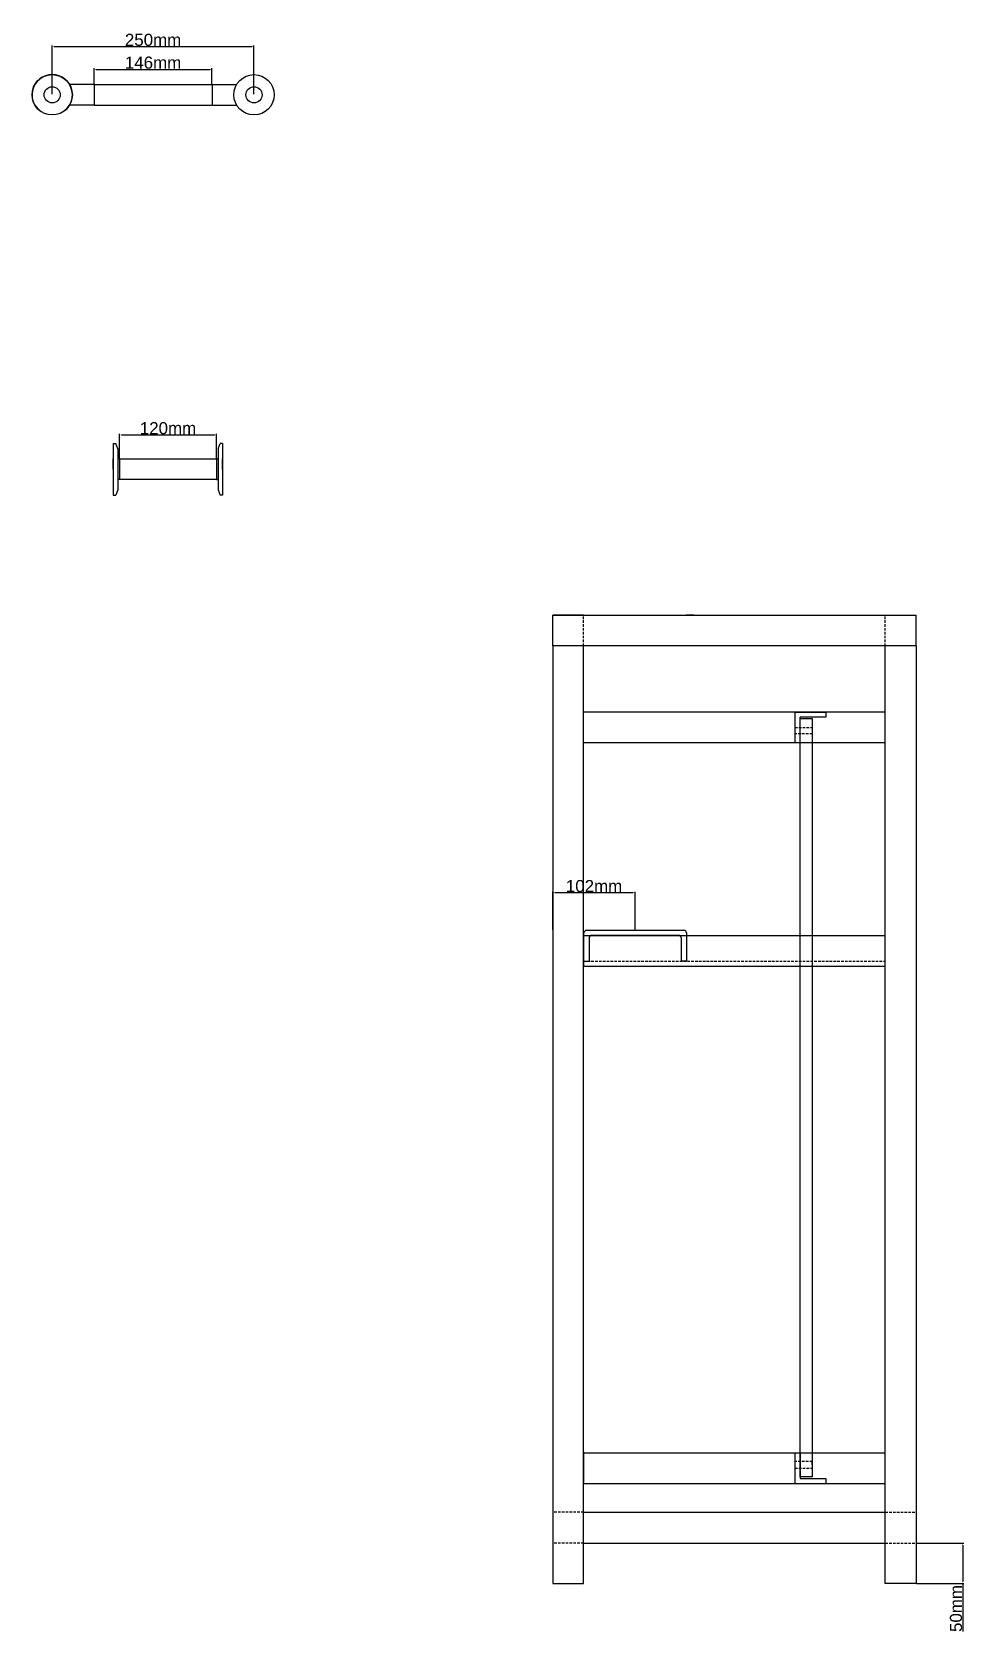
# Model space of a CAD drawing. Header units: centimetres. Extents: x 6534 to 31506, y 42826 to 109107.
# Drawn here: x 17494 to 18649, y 50025 to 52010 of the extents above; entities that cross this region are included whole.
import ezdxf

# ---------------------------------------------------------------- set-up
doc = ezdxf.new("R2010")
doc.units = ezdxf.units.CM
doc.header["$LTSCALE"] = 0.5
doc.linetypes.add('DASHED2', pattern=[9.525, 6.35, -3.175])
doc.styles.get("Standard").update_dxf_attribs({"font": 'arial.ttf'})
doc.dimstyles.new('ISO-25', dxfattribs={"dimtxt": 15, "dimasz": 2.5, "dimexe": 1.25, "dimexo": 0.625, "dimtad": 1, "dimtxsty": 'Standard', "dimcen": 2.5, "dimclrd": 1, "dimclre": 1, "dimadec": 0, "dimazin": 0, "dimtfac": 1, "dimtmove": 0, "dimatfit": 3, "dimfxl": 1, "dimarcsym": 0})

# ---------------------------------------------------------------- blocks, each defined once
blk = doc.blocks.new('*D443')
at = {"color": 1, "lineweight": -2, "transparency": 16777216}
for p, q in [((17519.3, 51932.4), (17519.3, 51992.7)), ((17521.8, 51991.5), (17766.8, 51991.5)), ((17769.3, 51932.4), (17769.3, 51992.7))]:
    blk.add_line(p, q, dxfattribs=at)
at = {"color": 1, "transparency": 16777216}
for points in [[(17521.8, 51991.9), (17521.8, 51991.1), (17519.3, 51991.5)], [(17766.8, 51991.9), (17766.8, 51991.1), (17769.3, 51991.5)]]:
    blk.add_solid(points, dxfattribs=at)
at = {"layer": 'Defpoints', "color": 0, "transparency": 16777216}
for p in [(17769.3, 51991.5), (17519.3, 51931.8), (17769.3, 51931.8)]:
    blk.add_point(p, dxfattribs=at)
at = {"color": 0, "transparency": 16777216, "insert": (17644.3, 51999.8), "char_height": 15, "attachment_point": 5}
blk.add_mtext('250mm', dxfattribs=at)
blk = doc.blocks.new('*D444')
at = {"color": 1, "lineweight": -2, "transparency": 16777216}
for p, q in [((17571.3, 51945.1), (17571.3, 51964.6)), ((17573.8, 51963.3), (17714.8, 51963.3)), ((17717.3, 51945.1), (17717.3, 51964.6))]:
    blk.add_line(p, q, dxfattribs=at)
at = {"color": 1, "transparency": 16777216}
for points in [[(17573.8, 51963.8), (17573.8, 51962.9), (17571.3, 51963.3)], [(17714.8, 51963.8), (17714.8, 51962.9), (17717.3, 51963.3)]]:
    blk.add_solid(points, dxfattribs=at)
at = {"layer": 'Defpoints', "color": 0, "transparency": 16777216}
for p in [(17717.3, 51963.3), (17571.3, 51944.5), (17717.3, 51944.5)]:
    blk.add_point(p, dxfattribs=at)
at = {"color": 0, "transparency": 16777216, "insert": (17644.3, 51971.6), "char_height": 15, "attachment_point": 5}
blk.add_mtext('146mm', dxfattribs=at)
blk = doc.blocks.new('*D449')
at = {"color": 1, "lineweight": -2, "transparency": 16777216}
for p, q in [((17602.8, 51481.1), (17602.8, 51511.5)), ((17722.8, 51481.1), (17722.8, 51511.5)), ((17605.3, 51510.2), (17720.3, 51510.2))]:
    blk.add_line(p, q, dxfattribs=at)
at = {"color": 1, "transparency": 16777216}
for points in [[(17605.3, 51510.6), (17605.3, 51509.8), (17602.8, 51510.2)], [(17720.3, 51510.6), (17720.3, 51509.8), (17722.8, 51510.2)]]:
    blk.add_solid(points, dxfattribs=at)
at = {"layer": 'Defpoints', "color": 0, "transparency": 16777216}
for p in [(17722.8, 51510.2), (17602.8, 51480.4), (17722.8, 51480.4)]:
    blk.add_point(p, dxfattribs=at)
at = {"color": 0, "transparency": 16777216, "insert": (17662.8, 51518.5), "char_height": 15, "attachment_point": 5}
blk.add_mtext('120mm', dxfattribs=at)
blk = doc.blocks.new('*D451')
at = {"color": 1, "lineweight": -2, "transparency": 16777216}
for p, q in [((18590.3, 50136.8), (18648.7, 50136.8)), ((18647.5, 50134.3), (18647.5, 50089.3)), ((18590.3, 50086.8), (18648.7, 50086.8)), ((18647.5, 50086.8), (18647.5, 50027))]:
    blk.add_line(p, q, dxfattribs=at)
at = {"color": 1, "transparency": 16777216}
for points in [[(18647.1, 50134.3), (18647.9, 50134.3), (18647.5, 50136.8)], [(18647.1, 50089.3), (18647.9, 50089.3), (18647.5, 50086.8)]]:
    blk.add_solid(points, dxfattribs=at)
at = {"layer": 'Defpoints', "color": 0, "transparency": 16777216}
for p in [(18589.7, 50136.8), (18589.7, 50086.8), (18647.5, 50086.8)]:
    blk.add_point(p, dxfattribs=at)
at = {"color": 0, "transparency": 16777216, "insert": (18639.2, 50055.7), "char_height": 15, "attachment_point": 5, "rotation": 90}
blk.add_mtext('50mm', dxfattribs=at)
blk = doc.blocks.new('*D452')
at = {"color": 1, "lineweight": -2, "transparency": 16777216}
for p, q in [((18139.7, 50896.9), (18139.7, 50944)), ((18239.2, 50942.7), (18142.2, 50942.7)), ((18241.7, 50896.9), (18241.7, 50944))]:
    blk.add_line(p, q, dxfattribs=at)
at = {"color": 1, "transparency": 16777216}
for points in [[(18142.2, 50943.1), (18142.2, 50942.3), (18139.7, 50942.7)], [(18239.2, 50943.1), (18239.2, 50942.3), (18241.7, 50942.7)]]:
    blk.add_solid(points, dxfattribs=at)
at = {"layer": 'Defpoints', "color": 0, "transparency": 16777216}
for p in [(18139.7, 50942.7), (18139.7, 50896.2), (18241.7, 50896.2)]:
    blk.add_point(p, dxfattribs=at)
at = {"color": 0, "transparency": 16777216, "insert": (18190.7, 50951), "char_height": 15, "attachment_point": 5}
blk.add_mtext('102mm', dxfattribs=at)

msp = doc.modelspace()

# ---------------------------------------------------------------- linework, layer by layer
for p, q in [((17571.328, 51944.474), (17540.862, 51944.474)), ((17571.328, 51944.474), (17571.328, 51919.074)), ((17571.328, 51944.474), (17717.328, 51944.474)), ((17717.328, 51944.474), (17717.328, 51919.074)), ((17717.328, 51944.474), (17747.794, 51944.474)), ((17571.328, 51919.074), (17540.862, 51919.074)), ((17571.328, 51919.074), (17717.328, 51919.074)), ((17717.328, 51919.074), (17747.794, 51919.074)), ((17595.065, 51499.732), (17595.065, 51435.732)), ((17595.065, 51499.732), (17598.065, 51499.732)), ((17595.065, 51492.982), (17595.065, 51442.482)), ((17600.765, 51493.132), (17598.065, 51499.732)), ((17600.765, 51493.132), (17600.765, 51442.332)), ((17724.765, 51493.132), (17727.465, 51499.732)), ((17724.765, 51493.132), (17724.765, 51442.332)), ((17730.465, 51499.732), (17727.465, 51499.732)), ((17730.465, 51499.732), (17730.465, 51435.732)), ((17730.465, 51492.982), (17730.465, 51442.482)), ((17595.065, 51480.432), (17595.065, 51455.032)), ((17595.065, 51467.732), (17595.065, 51480.432)), ((17600.765, 51480.432), (17600.765, 51455.032)), ((17600.765, 51480.432), (17602.765, 51480.432)), ((17602.765, 51480.432), (17602.765, 51455.032)), ((17602.765, 51480.432), (17602.765, 51455.032)), ((17602.765, 51480.432), (17722.765, 51480.432)), ((17722.765, 51480.432), (17722.765, 51455.032)), ((17724.765, 51480.432), (17722.765, 51480.432)), ((17722.765, 51480.432), (17722.765, 51455.032)), ((17722.765, 51480.432), (17722.765, 51455.032)), ((17724.765, 51480.432), (17724.765, 51455.032)), ((17730.465, 51480.432), (17730.465, 51455.032)), ((17730.465, 51467.732), (17730.465, 51480.432)), ((17602.765, 51455.032), (17600.765, 51455.032)), ((17722.765, 51455.032), (17602.765, 51455.032)), ((17722.765, 51455.032), (17724.765, 51455.032)), ((17595.065, 51435.732), (17598.065, 51435.732)), ((17600.765, 51442.332), (17598.065, 51435.732)), ((17724.765, 51442.332), (17727.465, 51435.732)), ((17730.465, 51435.732), (17727.465, 51435.732)), ((18177.789, 51286.794), (18139.689, 51286.794)), ((18139.689, 51286.794), (18589.689, 51286.794)), ((18139.689, 51248.694), (18139.689, 51286.794)), ((18314.689, 51286.794), (18304.689, 51286.794)), ((18304.689, 51286.794), (18314.689, 51286.794)), ((18551.589, 51286.794), (18589.689, 51286.794)), ((18589.689, 51248.694), (18589.689, 51286.794)), ((18589.689, 51248.694), (18139.689, 51248.694)), ((18139.689, 51248.694), (18139.689, 50086.794)), ((18177.789, 50086.794), (18177.789, 51248.694)), ((18551.589, 51248.694), (18511.589, 51248.694)), ((18551.589, 50086.794), (18551.589, 51248.694)), ((18589.689, 51248.694), (18589.689, 50086.794)), ((18551.589, 51166.794), (18177.789, 51166.794)), ((18439.689, 51128.694), (18439.689, 51166.794)), ((18439.689, 51166.794), (18477.789, 51166.794)), ((18446.039, 50218.694), (18446.039, 51160.444)), ((18477.789, 51160.444), (18446.039, 51160.444)), ((18446.039, 51158.694), (18461.039, 51158.694)), ((18461.039, 51158.694), (18461.039, 50218.694)), ((18477.789, 51166.794), (18477.789, 51160.444)), ((18551.589, 51128.694), (18177.789, 51128.694)), ((18446.039, 51128.694), (18439.689, 51128.694)), ((18181.364, 50896.244), (18302.014, 50896.244)), ((18177.789, 50889.894), (18551.589, 50889.894)), ((18178.189, 50858.144), (18178.189, 50893.069)), ((18178.189, 50851.794), (18178.189, 50889.894)), ((18178.189, 50889.894), (18318.189, 50889.894)), ((18184.539, 50886.719), (18184.539, 50858.144)), ((18295.664, 50889.894), (18187.714, 50889.894)), ((18241.689, 50889.894), (18311.689, 50889.894)), ((18298.839, 50858.144), (18298.839, 50886.719)), ((18305.189, 50893.069), (18305.189, 50858.144)), ((18178.189, 50851.794), (18178.189, 50858.144)), ((18178.189, 50858.144), (18184.539, 50858.144)), ((18305.189, 50858.144), (18298.839, 50858.144)), ((18177.789, 50851.794), (18551.589, 50851.794)), ((18177.789, 50249.894), (18177.789, 50211.794)), ((18177.789, 50248.694), (18551.589, 50248.694)), ((18439.689, 50210.594), (18439.689, 50248.694)), ((18439.689, 50248.694), (18446.039, 50248.694)), ((18446.039, 50248.694), (18446.039, 50216.944)), ((18177.789, 50210.594), (18551.589, 50210.594)), ((18461.039, 50218.694), (18446.039, 50218.694)), ((18446.039, 50216.944), (18477.789, 50216.944)), ((18477.789, 50216.944), (18477.789, 50210.594)), ((18177.789, 50174.894), (18551.589, 50174.894)), ((18177.789, 50136.794), (18551.589, 50136.794)), ((18139.689, 50086.794), (18177.789, 50086.794)), ((18589.689, 50086.794), (18551.589, 50086.794))]:
    msp.add_line(p, q)
at = {"linetype": 'DASHED2'}
for p, q in [((18177.789, 51248.694), (18177.789, 51286.794)), ((18551.589, 51248.694), (18551.589, 51286.794)), ((18439.689, 51147.694), (18461.039, 51147.694)), ((18461.039, 51139.694), (18439.689, 51139.694)), ((18177.789, 50858.144), (18551.589, 50858.144)), ((18461.039, 50237.694), (18439.689, 50237.694)), ((18439.689, 50229.694), (18461.039, 50229.694)), ((18461.039, 50233.694), (18461.039, 50237.694)), ((18177.789, 50174.894), (18139.689, 50174.894)), ((18551.589, 50174.894), (18589.689, 50174.894)), ((18177.789, 50136.794), (18139.689, 50136.794)), ((18551.589, 50136.794), (18589.689, 50136.794))]:
    msp.add_line(p, q, dxfattribs=at)
at = {"color": 1}
msp.add_line((18139.689, 50964.896), (18139.689, 50950.8), dxfattribs=at)
for centre, radius in [((17519.328, 51931.774), 25), ((17769.328, 51931.774), 25), ((17519.328, 51931.774), 10), ((17769.328, 51931.774), 10)]:
    msp.add_circle(centre, radius)
for centre, radius, start, end in [((17519.328, 51931.774), 25, 293.382964, 246.617036), ((18181.364, 50893.069), 3.175, 90, 180), ((18302.014, 50893.069), 3.175, 0, 90), ((18187.714, 50886.719), 3.175, 90, 180), ((18295.664, 50886.719), 3.175, 0, 90)]:
    msp.add_arc(centre, radius, start, end)

# ---------------------------------------------------------------- dimensions: what is measured, and where the dimension line sits
for base, p1, p2, picture, middle in [((17769.328, 51991.474), (17519.328, 51931.774), (17769.328, 51931.774), '*D443', (17644.328, 51999.758)), ((17717.328, 51963.334), (17571.328, 51944.474), (17717.328, 51944.474), '*D444', (17644.328, 51971.618)), ((17722.765, 51510.227), (17602.765, 51480.432), (17722.765, 51480.432), '*D449', (17662.765, 51518.51)), ((18139.689, 50942.725), (18241.689, 50896.244), (18139.689, 50896.244), '*D452', (18190.689, 50951.009))]:
    dim = msp.add_linear_dim(base=base, p1=p1, p2=p2, dimstyle='ISO-25', override={"dimpost": 'mm'})
    dim.commit()
    dim.dimension.update_dxf_attribs({"geometry": picture, "text_midpoint": middle})
dim = msp.add_linear_dim(base=(18647.468, 50086.794), p1=(18589.689, 50136.794), p2=(18589.689, 50086.794), angle=90, dimstyle='ISO-25', override={"dimpost": 'mm'})
dim.commit()
dim.dimension.update_dxf_attribs({"geometry": '*D451', "text_midpoint": (18639.185, 50055.67)})

doc.saveas('drawing.dxf')
